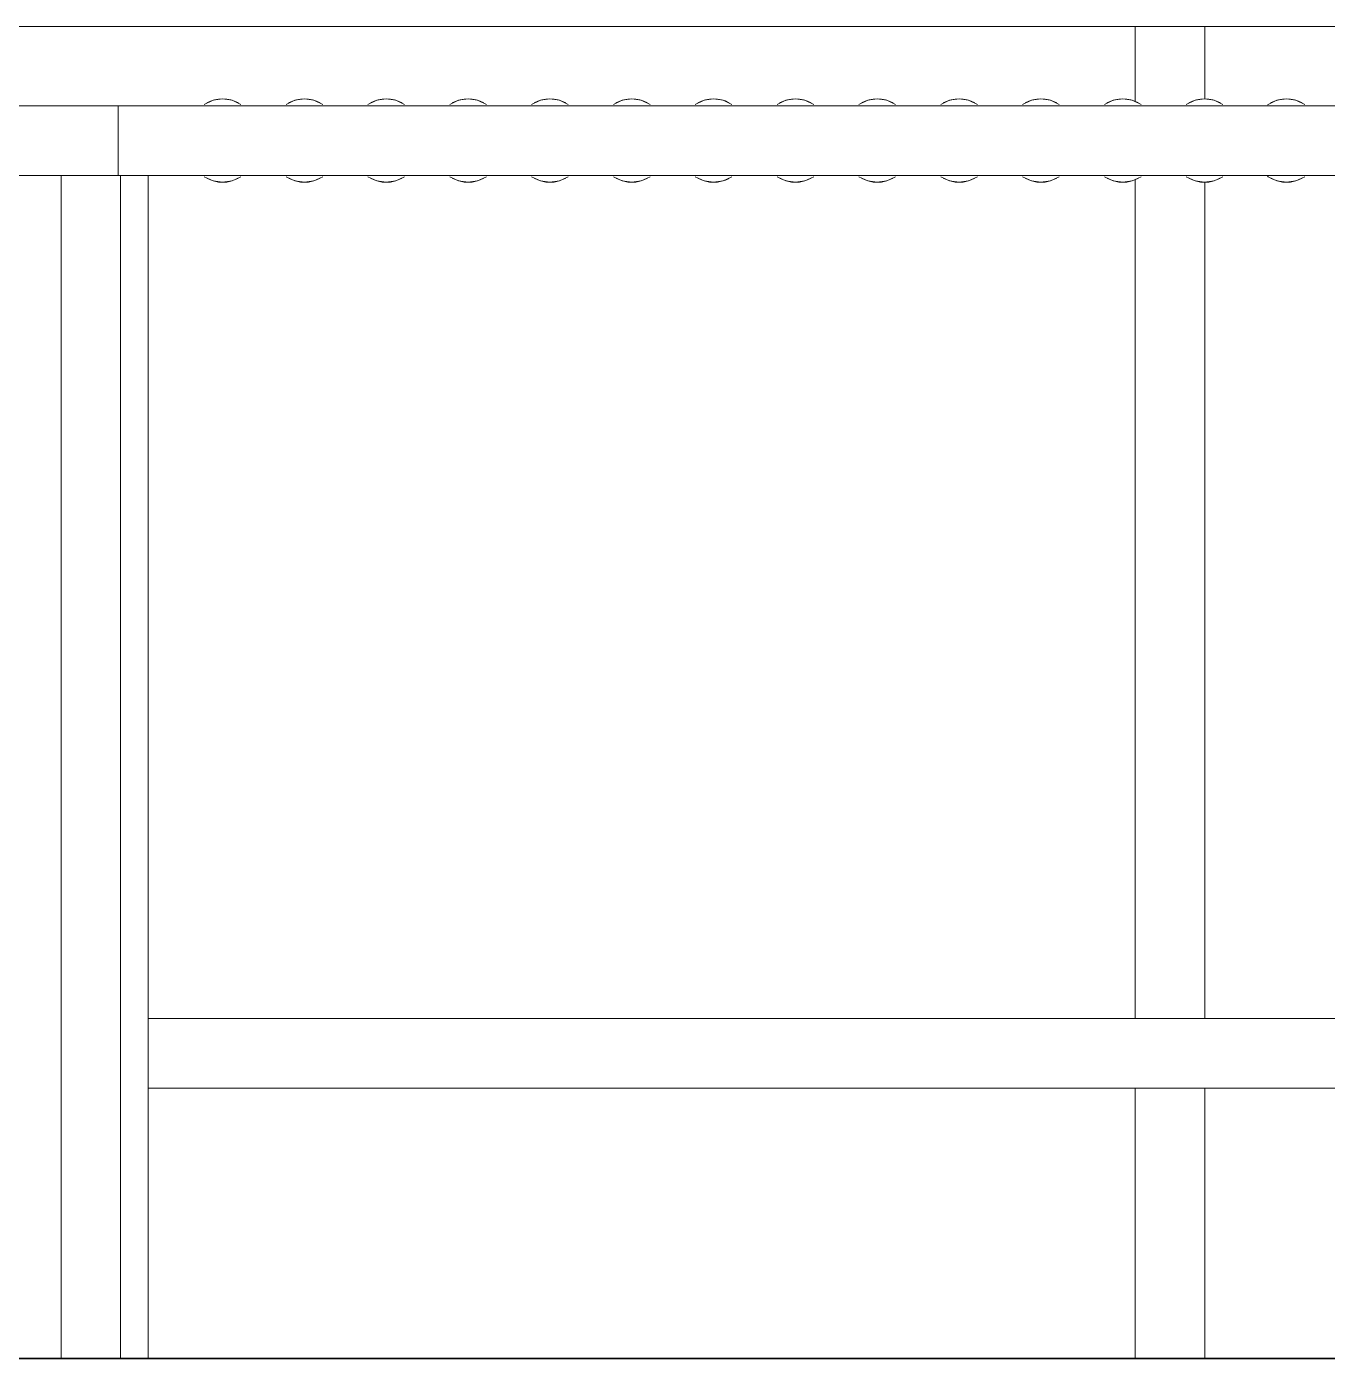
# Model space of a CAD drawing. Header units: centimetres. Extents: x -13467 to 3766, y -437 to 1921.
# Drawn here: x -4567.9 to -4474.4, y 94 to 189.7 of the extents above; entities that cross this region are included whole.
import ezdxf

# ---------------------------------------------------------------- set-up
doc = ezdxf.new("R2010")
doc.units = ezdxf.units.CM
doc.layers.add('A-FLOR', color=7, linetype='Continuous', lineweight=9)
doc.layers.add('M-EQPM', color=7, linetype='Continuous', lineweight=9)

# ---------------------------------------------------------------- blocks, each defined once
blk = doc.blocks.new('PQ_RVR_EST-01_ZZ_ZZ_MO_T_A_rvt-2-Sección 1-2')
at = {"layer": 'A-FLOR', "lineweight": 35}
blk.add_line((-3460.65, 94), (-4386.602, 94), dxfattribs=at)
blk = doc.blocks.new('EQ-04-002 - EQ-04-002_dwg_Agrupar_528-1534099-Sección 1-2')
at = {"layer": 'M-EQPM', "color": 251, "true_color": 0x666666}
for p, q in [((-3713.316, 184), (-4009.985, 184)), ((-3713.316, 184), (-4009.985, 184)), ((-4009.815, 179), (-3713.316, 179)), ((-4009.815, 179), (-3713.316, 179))]:
    blk.add_line(p, q, dxfattribs=at)
at = {"layer": 'M-EQPM', "color": 251, "true_color": 0x666666, "flags": 128}
blk.add_lwpolyline([(-4009.815, 179), (-3713.316, 179), (-3713.316, 184), (-4009.985, 184)], dxfattribs=at)
blk = doc.blocks.new('EQ-04-002 - EQ-04-002_dwg_Agrupar_1737-1534101-Sección 1-2')
at = {"layer": 'M-EQPM', "color": 251, "true_color": 0x666666}
for p, q in [((-3938.466, 184.398), (-3939.101, 184.098)), ((-3937.785, 184.5), (-3938.466, 184.398)), ((-3937.103, 184.398), (-3937.785, 184.5)), ((-3937.103, 184.398), (-3936.468, 184.098)), ((-3938.466, 178.602), (-3939.101, 178.902)), ((-3937.785, 178.5), (-3938.466, 178.602)), ((-3937.103, 178.602), (-3937.785, 178.5)), ((-3936.468, 178.902), (-3937.103, 178.602))]:
    blk.add_line(p, q, dxfattribs=at)
for start_param, end_param in [(5.836266, 6.730104), (5.836266, 6.730104), (5.836266, 6.730104), (5.836266, 6.730104), (5.836266, 6.730104), (5.836266, 6.730104), (5.836266, 6.730104), (5.836266, 6.730104), (5.836266, 6.730104), (5.836266, 6.730104), (5.836266, 6.730104), (5.836266, 6.730104), (5.836266, 6.730104), (5.836266, 6.730104), (5.836266, 6.730104), (5.836266, 6.730104), (5.836266, 6.730104), (5.836266, 6.730104), (5.836266, 6.730104), (5.836266, 6.730104), (5.836266, 6.730104), (5.836266, 6.730104), (5.836266, 6.730104), (5.836266, 6.730104), (5.836266, 6.730104), (2.694673, 3.588513), (2.694673, 3.588513), (2.694673, 3.588513), (2.694673, 3.588513), (2.694673, 3.588513), (2.694673, 3.588513), (2.694673, 3.588513), (2.694673, 3.588513), (2.694673, 3.588513), (2.694673, 3.588513), (2.694673, 3.588513), (2.694673, 3.588513), (2.694673, 3.588513), (2.694673, 3.588513), (2.694673, 3.588513), (2.694673, 3.588513), (2.694673, 3.588513), (2.694673, 3.588513), (2.694673, 3.588513), (2.694673, 3.588513), (2.694673, 3.588513), (2.694673, 3.588513), (2.694673, 3.588513), (2.694673, 3.588513), (2.694673, 3.588513)]:
    blk.add_ellipse((-3937.785, 181.5), major_axis=(0, 3), ratio=0.8777, start_param=start_param, end_param=end_param, dxfattribs=at)
blk = doc.blocks.new('EQ-04-002 - EQ-04-002_dwg_Agrupar_1737-1534102-Sección 1-2')
at = {"layer": 'M-EQPM', "color": 251, "true_color": 0x666666}
for p, q in [((-3991.392, 184.398), (-3992.027, 184.098)), ((-3990.71, 184.5), (-3991.392, 184.398)), ((-3990.029, 184.398), (-3990.71, 184.5)), ((-3990.029, 184.398), (-3989.393, 184.098)), ((-3991.392, 178.602), (-3992.027, 178.902)), ((-3990.71, 178.5), (-3991.392, 178.602)), ((-3990.029, 178.602), (-3990.71, 178.5)), ((-3989.393, 178.902), (-3990.029, 178.602))]:
    blk.add_line(p, q, dxfattribs=at)
for start_param, end_param in [(5.836266, 6.730104), (5.836266, 6.730104), (5.836266, 6.730104), (5.836266, 6.730104), (5.836266, 6.730104), (5.836266, 6.730104), (5.836266, 6.730104), (5.836266, 6.730104), (5.836266, 6.730104), (5.836266, 6.730104), (5.836266, 6.730104), (5.836266, 6.730104), (5.836266, 6.730104), (5.836266, 6.730104), (5.836266, 6.730104), (5.836266, 6.730104), (5.836266, 6.730104), (5.836266, 6.730104), (5.836266, 6.730104), (5.836266, 6.730104), (5.836266, 6.730104), (5.836266, 6.730104), (5.836266, 6.730104), (5.836266, 6.730104), (5.836266, 6.730104), (2.694673, 3.588513), (2.694673, 3.588513), (2.694673, 3.588513), (2.694673, 3.588513), (2.694673, 3.588513), (2.694673, 3.588513), (2.694673, 3.588513), (2.694673, 3.588513), (2.694673, 3.588513), (2.694673, 3.588513), (2.694673, 3.588513), (2.694673, 3.588513), (2.694673, 3.588513), (2.694673, 3.588513), (2.694673, 3.588513), (2.694673, 3.588513), (2.694673, 3.588513), (2.694673, 3.588513), (2.694673, 3.588513), (2.694673, 3.588513), (2.694673, 3.588513), (2.694673, 3.588513), (2.694673, 3.588513), (2.694673, 3.588513), (2.694673, 3.588513)]:
    blk.add_ellipse((-3990.71, 181.5), major_axis=(0, 3), ratio=0.8777, start_param=start_param, end_param=end_param, dxfattribs=at)
blk = doc.blocks.new('EQ-04-002 - EQ-04-002_dwg_Agrupar_1737-1534103-Sección 1-2')
at = {"layer": 'M-EQPM', "color": 251, "true_color": 0x666666}
for p, q in [((-4003.153, 184.398), (-4003.788, 184.098)), ((-4002.471, 184.5), (-4003.153, 184.398)), ((-4001.79, 184.398), (-4002.471, 184.5)), ((-4001.79, 184.398), (-4001.155, 184.098)), ((-4003.153, 178.602), (-4003.788, 178.902)), ((-4002.471, 178.5), (-4003.153, 178.602)), ((-4001.79, 178.602), (-4002.471, 178.5)), ((-4001.155, 178.902), (-4001.79, 178.602))]:
    blk.add_line(p, q, dxfattribs=at)
for start_param, end_param in [(5.836266, 6.730104), (5.836266, 6.730104), (5.836266, 6.730104), (5.836266, 6.730104), (5.836266, 6.730104), (5.836266, 6.730104), (5.836266, 6.730104), (5.836266, 6.730104), (5.836266, 6.730104), (5.836266, 6.730104), (5.836266, 6.730104), (5.836266, 6.730104), (5.836266, 6.730104), (5.836266, 6.730104), (5.836266, 6.730104), (5.836266, 6.730104), (5.836266, 6.730104), (5.836266, 6.730104), (5.836266, 6.730104), (5.836266, 6.730104), (5.836266, 6.730104), (5.836266, 6.730104), (5.836266, 6.730104), (5.836266, 6.730104), (5.836266, 6.730104), (2.694673, 3.588513), (2.694673, 3.588513), (2.694673, 3.588513), (2.694673, 3.588513), (2.694673, 3.588513), (2.694673, 3.588513), (2.694673, 3.588513), (2.694673, 3.588513), (2.694673, 3.588513), (2.694673, 3.588513), (2.694673, 3.588513), (2.694673, 3.588513), (2.694673, 3.588513), (2.694673, 3.588513), (2.694673, 3.588513), (2.694673, 3.588513), (2.694673, 3.588513), (2.694673, 3.588513), (2.694673, 3.588513), (2.694673, 3.588513), (2.694673, 3.588513), (2.694673, 3.588513), (2.694673, 3.588513), (2.694673, 3.588513), (2.694673, 3.588513)]:
    blk.add_ellipse((-4002.471, 181.5), major_axis=(0, 3), ratio=0.8777, start_param=start_param, end_param=end_param, dxfattribs=at)
blk = doc.blocks.new('EQ-04-002 - EQ-04-002_dwg_Agrupar_1737-1534108-Sección 1-2')
at = {"layer": 'M-EQPM', "color": 251, "true_color": 0x666666}
for p, q in [((-3973.75, 184.398), (-3974.385, 184.098)), ((-3973.068, 184.5), (-3973.75, 184.398)), ((-3972.387, 184.398), (-3973.068, 184.5)), ((-3972.387, 184.398), (-3971.752, 184.098)), ((-3973.75, 178.602), (-3974.385, 178.902)), ((-3973.068, 178.5), (-3973.75, 178.602)), ((-3972.387, 178.602), (-3973.068, 178.5)), ((-3971.752, 178.902), (-3972.387, 178.602))]:
    blk.add_line(p, q, dxfattribs=at)
for start_param, end_param in [(5.836266, 6.730104), (5.836266, 6.730104), (5.836266, 6.730104), (5.836266, 6.730104), (5.836266, 6.730104), (5.836266, 6.730104), (5.836266, 6.730104), (5.836266, 6.730104), (5.836266, 6.730104), (5.836266, 6.730104), (5.836266, 6.730104), (5.836266, 6.730104), (5.836266, 6.730104), (5.836266, 6.730104), (5.836266, 6.730104), (5.836266, 6.730104), (5.836266, 6.730104), (5.836266, 6.730104), (5.836266, 6.730104), (5.836266, 6.730104), (5.836266, 6.730104), (5.836266, 6.730104), (5.836266, 6.730104), (5.836266, 6.730104), (5.836266, 6.730104), (2.694673, 3.588513), (2.694673, 3.588513), (2.694673, 3.588513), (2.694673, 3.588513), (2.694673, 3.588513), (2.694673, 3.588513), (2.694673, 3.588513), (2.694673, 3.588513), (2.694673, 3.588513), (2.694673, 3.588513), (2.694673, 3.588513), (2.694673, 3.588513), (2.694673, 3.588513), (2.694673, 3.588513), (2.694673, 3.588513), (2.694673, 3.588513), (2.694673, 3.588513), (2.694673, 3.588513), (2.694673, 3.588513), (2.694673, 3.588513), (2.694673, 3.588513), (2.694673, 3.588513), (2.694673, 3.588513), (2.694673, 3.588513), (2.694673, 3.588513)]:
    blk.add_ellipse((-3973.068, 181.5), major_axis=(0, 3), ratio=0.8777, start_param=start_param, end_param=end_param, dxfattribs=at)
blk = doc.blocks.new('EQ-04-002 - EQ-04-002_dwg_Agrupar_1737-1534111-Sección 1-2')
at = {"layer": 'M-EQPM', "color": 251, "true_color": 0x666666}
for p, q in [((-3956.108, 184.398), (-3956.743, 184.098)), ((-3955.426, 184.5), (-3956.108, 184.398)), ((-3954.745, 184.398), (-3955.426, 184.5)), ((-3954.745, 184.398), (-3954.11, 184.098)), ((-3956.108, 178.602), (-3956.743, 178.902)), ((-3955.426, 178.5), (-3956.108, 178.602)), ((-3954.745, 178.602), (-3955.426, 178.5)), ((-3954.11, 178.902), (-3954.745, 178.602))]:
    blk.add_line(p, q, dxfattribs=at)
for start_param, end_param in [(5.836266, 6.730104), (5.836266, 6.730104), (5.836266, 6.730104), (5.836266, 6.730104), (5.836266, 6.730104), (5.836266, 6.730104), (5.836266, 6.730104), (5.836266, 6.730104), (5.836266, 6.730104), (5.836266, 6.730104), (5.836266, 6.730104), (5.836266, 6.730104), (5.836266, 6.730104), (5.836266, 6.730104), (5.836266, 6.730104), (5.836266, 6.730104), (5.836266, 6.730104), (5.836266, 6.730104), (5.836266, 6.730104), (5.836266, 6.730104), (5.836266, 6.730104), (5.836266, 6.730104), (5.836266, 6.730104), (5.836266, 6.730104), (5.836266, 6.730104), (2.694673, 3.588513), (2.694673, 3.588513), (2.694673, 3.588513), (2.694673, 3.588513), (2.694673, 3.588513), (2.694673, 3.588513), (2.694673, 3.588513), (2.694673, 3.588513), (2.694673, 3.588513), (2.694673, 3.588513), (2.694673, 3.588513), (2.694673, 3.588513), (2.694673, 3.588513), (2.694673, 3.588513), (2.694673, 3.588513), (2.694673, 3.588513), (2.694673, 3.588513), (2.694673, 3.588513), (2.694673, 3.588513), (2.694673, 3.588513), (2.694673, 3.588513), (2.694673, 3.588513), (2.694673, 3.588513), (2.694673, 3.588513), (2.694673, 3.588513)]:
    blk.add_ellipse((-3955.426, 181.5), major_axis=(0, 3), ratio=0.8777, start_param=start_param, end_param=end_param, dxfattribs=at)
blk = doc.blocks.new('EQ-04-002 - EQ-04-002_dwg_Agrupar_1737-1534112-Sección 1-2')
at = {"layer": 'M-EQPM', "color": 251, "true_color": 0x666666}
for p, q in [((-3985.511, 184.398), (-3986.146, 184.098)), ((-3984.829, 184.5), (-3985.511, 184.398)), ((-3984.148, 184.398), (-3984.829, 184.5)), ((-3984.148, 184.398), (-3983.513, 184.098)), ((-3985.511, 178.602), (-3986.146, 178.902)), ((-3984.829, 178.5), (-3985.511, 178.602)), ((-3984.148, 178.602), (-3984.829, 178.5)), ((-3983.513, 178.902), (-3984.148, 178.602))]:
    blk.add_line(p, q, dxfattribs=at)
for start_param, end_param in [(5.836266, 6.730104), (5.836266, 6.730104), (5.836266, 6.730104), (5.836266, 6.730104), (5.836266, 6.730104), (5.836266, 6.730104), (5.836266, 6.730104), (5.836266, 6.730104), (5.836266, 6.730104), (5.836266, 6.730104), (5.836266, 6.730104), (5.836266, 6.730104), (5.836266, 6.730104), (5.836266, 6.730104), (5.836266, 6.730104), (5.836266, 6.730104), (5.836266, 6.730104), (5.836266, 6.730104), (5.836266, 6.730104), (5.836266, 6.730104), (5.836266, 6.730104), (5.836266, 6.730104), (5.836266, 6.730104), (5.836266, 6.730104), (5.836266, 6.730104), (2.694673, 3.588513), (2.694673, 3.588513), (2.694673, 3.588513), (2.694673, 3.588513), (2.694673, 3.588513), (2.694673, 3.588513), (2.694673, 3.588513), (2.694673, 3.588513), (2.694673, 3.588513), (2.694673, 3.588513), (2.694673, 3.588513), (2.694673, 3.588513), (2.694673, 3.588513), (2.694673, 3.588513), (2.694673, 3.588513), (2.694673, 3.588513), (2.694673, 3.588513), (2.694673, 3.588513), (2.694673, 3.588513), (2.694673, 3.588513), (2.694673, 3.588513), (2.694673, 3.588513), (2.694673, 3.588513), (2.694673, 3.588513), (2.694673, 3.588513)]:
    blk.add_ellipse((-3984.829, 181.5), major_axis=(0, 3), ratio=0.8777, start_param=start_param, end_param=end_param, dxfattribs=at)
blk = doc.blocks.new('EQ-04-002 - EQ-04-002_dwg_Agrupar_1737-1534113-Sección 1-2')
at = {"layer": 'M-EQPM', "color": 251, "true_color": 0x666666}
for p, q in [((-3927.39, 184.055), (-3927.34, 184.098)), ((-3926.705, 184.398), (-3927.34, 184.098)), ((-3926.024, 184.5), (-3926.705, 184.398)), ((-3925.342, 184.398), (-3926.024, 184.5)), ((-3925.342, 184.398), (-3924.707, 184.098)), ((-3927.34, 178.902), (-3927.39, 178.945)), ((-3926.705, 178.602), (-3927.34, 178.902)), ((-3926.024, 178.5), (-3926.705, 178.602)), ((-3925.342, 178.602), (-3926.024, 178.5)), ((-3924.707, 178.902), (-3925.342, 178.602))]:
    blk.add_line(p, q, dxfattribs=at)
for start_param, end_param in [(5.836266, 6.730104), (5.836266, 6.730104), (5.836266, 6.730104), (5.836266, 6.730104), (5.836266, 6.730104), (5.836266, 6.730104), (5.836266, 6.730104), (5.836266, 6.730104), (5.836266, 6.730104), (5.836266, 6.730104), (5.836266, 6.730104), (5.836266, 6.730104), (5.836266, 6.730104), (5.836266, 6.730104), (5.836266, 6.730104), (5.836266, 6.730104), (5.836266, 6.730104), (5.836266, 6.730104), (5.836266, 6.730104), (5.836266, 6.730104), (5.836266, 6.730104), (5.836266, 6.730104), (5.836266, 6.730104), (5.836266, 6.730104), (5.836266, 6.730104), (2.694673, 3.588513), (2.694673, 3.588513), (2.694673, 3.588513), (2.694673, 3.588513), (2.694673, 3.588513), (2.694673, 3.588513), (2.694673, 3.588513), (2.694673, 3.588513), (2.694673, 3.588513), (2.694673, 3.588513), (2.694673, 3.588513), (2.694673, 3.588513), (2.694673, 3.588513), (2.694673, 3.588513), (2.694673, 3.588513), (2.694673, 3.588513), (2.694673, 3.588513), (2.694673, 3.588513), (2.694673, 3.588513), (2.694673, 3.588513), (2.694673, 3.588513), (2.694673, 3.588513), (2.694673, 3.588513), (2.694673, 3.588513), (2.694673, 3.588513)]:
    blk.add_ellipse((-3926.024, 181.5), major_axis=(0, 3), ratio=0.8777, start_param=start_param, end_param=end_param, dxfattribs=at)
blk = doc.blocks.new('EQ-04-002 - EQ-04-002_dwg_Agrupar_1737-1534114-Sección 1-2')
at = {"layer": 'M-EQPM', "color": 251, "true_color": 0x666666}
for p, q in [((-3932.586, 184.398), (-3933.221, 184.098)), ((-3931.904, 184.5), (-3932.586, 184.398)), ((-3931.223, 184.398), (-3931.904, 184.5)), ((-3931.223, 184.398), (-3930.588, 184.098)), ((-3932.586, 178.602), (-3933.221, 178.902)), ((-3931.904, 178.5), (-3932.586, 178.602)), ((-3931.223, 178.602), (-3931.904, 178.5)), ((-3930.588, 178.902), (-3931.223, 178.602))]:
    blk.add_line(p, q, dxfattribs=at)
for start_param, end_param in [(5.836266, 6.730104), (5.836266, 6.730104), (5.836266, 6.730104), (5.836266, 6.730104), (5.836266, 6.730104), (5.836266, 6.730104), (5.836266, 6.730104), (5.836266, 6.730104), (5.836266, 6.730104), (5.836266, 6.730104), (5.836266, 6.730104), (5.836266, 6.730104), (5.836266, 6.730104), (5.836266, 6.730104), (5.836266, 6.730104), (5.836266, 6.730104), (5.836266, 6.730104), (5.836266, 6.730104), (5.836266, 6.730104), (5.836266, 6.730104), (5.836266, 6.730104), (5.836266, 6.730104), (5.836266, 6.730104), (5.836266, 6.730104), (5.836266, 6.730104), (2.694673, 3.588513), (2.694673, 3.588513), (2.694673, 3.588513), (2.694673, 3.588513), (2.694673, 3.588513), (2.694673, 3.588513), (2.694673, 3.588513), (2.694673, 3.588513), (2.694673, 3.588513), (2.694673, 3.588513), (2.694673, 3.588513), (2.694673, 3.588513), (2.694673, 3.588513), (2.694673, 3.588513), (2.694673, 3.588513), (2.694673, 3.588513), (2.694673, 3.588513), (2.694673, 3.588513), (2.694673, 3.588513), (2.694673, 3.588513), (2.694673, 3.588513), (2.694673, 3.588513), (2.694673, 3.588513), (2.694673, 3.588513), (2.694673, 3.588513)]:
    blk.add_ellipse((-3931.904, 181.5), major_axis=(0, 3), ratio=0.8777, start_param=start_param, end_param=end_param, dxfattribs=at)
blk = doc.blocks.new('EQ-04-002 - EQ-04-002_dwg_Agrupar_1737-1534115-Sección 1-2')
at = {"layer": 'M-EQPM', "color": 251, "true_color": 0x666666}
for p, q in [((-3950.227, 184.398), (-3950.862, 184.098)), ((-3949.546, 184.5), (-3950.227, 184.398)), ((-3948.864, 184.398), (-3949.546, 184.5)), ((-3948.864, 184.398), (-3948.229, 184.098)), ((-3950.227, 178.602), (-3950.862, 178.902)), ((-3949.546, 178.5), (-3950.227, 178.602)), ((-3948.864, 178.602), (-3949.546, 178.5)), ((-3948.229, 178.902), (-3948.864, 178.602))]:
    blk.add_line(p, q, dxfattribs=at)
for start_param, end_param in [(5.836266, 6.730104), (5.836266, 6.730104), (5.836266, 6.730104), (5.836266, 6.730104), (5.836266, 6.730104), (5.836266, 6.730104), (5.836266, 6.730104), (5.836266, 6.730104), (5.836266, 6.730104), (5.836266, 6.730104), (5.836266, 6.730104), (5.836266, 6.730104), (5.836266, 6.730104), (5.836266, 6.730104), (5.836266, 6.730104), (5.836266, 6.730104), (5.836266, 6.730104), (5.836266, 6.730104), (5.836266, 6.730104), (5.836266, 6.730104), (5.836266, 6.730104), (5.836266, 6.730104), (5.836266, 6.730104), (5.836266, 6.730104), (5.836266, 6.730104), (2.694673, 3.588513), (2.694673, 3.588513), (2.694673, 3.588513), (2.694673, 3.588513), (2.694673, 3.588513), (2.694673, 3.588513), (2.694673, 3.588513), (2.694673, 3.588513), (2.694673, 3.588513), (2.694673, 3.588513), (2.694673, 3.588513), (2.694673, 3.588513), (2.694673, 3.588513), (2.694673, 3.588513), (2.694673, 3.588513), (2.694673, 3.588513), (2.694673, 3.588513), (2.694673, 3.588513), (2.694673, 3.588513), (2.694673, 3.588513), (2.694673, 3.588513), (2.694673, 3.588513), (2.694673, 3.588513), (2.694673, 3.588513), (2.694673, 3.588513)]:
    blk.add_ellipse((-3949.546, 181.5), major_axis=(0, 3), ratio=0.8777, start_param=start_param, end_param=end_param, dxfattribs=at)
blk = doc.blocks.new('EQ-04-002 - EQ-04-002_dwg_Agrupar_1737-1534117-Sección 1-2')
at = {"layer": 'M-EQPM', "color": 251, "true_color": 0x666666}
for p, q in [((-3979.63, 184.398), (-3980.265, 184.098)), ((-3978.949, 184.5), (-3979.63, 184.398)), ((-3978.267, 184.398), (-3978.949, 184.5)), ((-3978.267, 184.398), (-3977.632, 184.098)), ((-3979.63, 178.602), (-3980.265, 178.902)), ((-3978.949, 178.5), (-3979.63, 178.602)), ((-3978.267, 178.602), (-3978.949, 178.5)), ((-3977.632, 178.902), (-3978.267, 178.602))]:
    blk.add_line(p, q, dxfattribs=at)
for start_param, end_param in [(5.836266, 6.730104), (5.836266, 6.730104), (5.836266, 6.730104), (5.836266, 6.730104), (5.836266, 6.730104), (5.836266, 6.730104), (5.836266, 6.730104), (5.836266, 6.730104), (5.836266, 6.730104), (5.836266, 6.730104), (5.836266, 6.730104), (5.836266, 6.730104), (5.836266, 6.730104), (5.836266, 6.730104), (5.836266, 6.730104), (5.836266, 6.730104), (5.836266, 6.730104), (5.836266, 6.730104), (5.836266, 6.730104), (5.836266, 6.730104), (5.836266, 6.730104), (5.836266, 6.730104), (5.836266, 6.730104), (5.836266, 6.730104), (5.836266, 6.730104), (2.694673, 3.588513), (2.694673, 3.588513), (2.694673, 3.588513), (2.694673, 3.588513), (2.694673, 3.588513), (2.694673, 3.588513), (2.694673, 3.588513), (2.694673, 3.588513), (2.694673, 3.588513), (2.694673, 3.588513), (2.694673, 3.588513), (2.694673, 3.588513), (2.694673, 3.588513), (2.694673, 3.588513), (2.694673, 3.588513), (2.694673, 3.588513), (2.694673, 3.588513), (2.694673, 3.588513), (2.694673, 3.588513), (2.694673, 3.588513), (2.694673, 3.588513), (2.694673, 3.588513), (2.694673, 3.588513), (2.694673, 3.588513), (2.694673, 3.588513)]:
    blk.add_ellipse((-3978.949, 181.5), major_axis=(0, 3), ratio=0.8777, start_param=start_param, end_param=end_param, dxfattribs=at)
blk = doc.blocks.new('EQ-04-002 - EQ-04-002_dwg_Agrupar_1737-1534119-Sección 1-2')
at = {"layer": 'M-EQPM', "color": 251, "true_color": 0x666666}
for p, q in [((-3944.347, 184.398), (-3944.982, 184.098)), ((-3943.665, 184.5), (-3944.347, 184.398)), ((-3942.984, 184.398), (-3943.665, 184.5)), ((-3942.984, 184.398), (-3942.349, 184.098)), ((-3944.347, 178.602), (-3944.982, 178.902)), ((-3943.665, 178.5), (-3944.347, 178.602)), ((-3942.984, 178.602), (-3943.665, 178.5)), ((-3942.349, 178.902), (-3942.984, 178.602))]:
    blk.add_line(p, q, dxfattribs=at)
for start_param, end_param in [(5.836266, 6.730104), (5.836266, 6.730104), (5.836266, 6.730104), (5.836266, 6.730104), (5.836266, 6.730104), (5.836266, 6.730104), (5.836266, 6.730104), (5.836266, 6.730104), (5.836266, 6.730104), (5.836266, 6.730104), (5.836266, 6.730104), (5.836266, 6.730104), (5.836266, 6.730104), (5.836266, 6.730104), (5.836266, 6.730104), (5.836266, 6.730104), (5.836266, 6.730104), (5.836266, 6.730104), (5.836266, 6.730104), (5.836266, 6.730104), (5.836266, 6.730104), (5.836266, 6.730104), (5.836266, 6.730104), (5.836266, 6.730104), (5.836266, 6.730104), (2.694673, 3.588513), (2.694673, 3.588513), (2.694673, 3.588513), (2.694673, 3.588513), (2.694673, 3.588513), (2.694673, 3.588513), (2.694673, 3.588513), (2.694673, 3.588513), (2.694673, 3.588513), (2.694673, 3.588513), (2.694673, 3.588513), (2.694673, 3.588513), (2.694673, 3.588513), (2.694673, 3.588513), (2.694673, 3.588513), (2.694673, 3.588513), (2.694673, 3.588513), (2.694673, 3.588513), (2.694673, 3.588513), (2.694673, 3.588513), (2.694673, 3.588513), (2.694673, 3.588513), (2.694673, 3.588513), (2.694673, 3.588513), (2.694673, 3.588513)]:
    blk.add_ellipse((-3943.665, 181.5), major_axis=(0, 3), ratio=0.8777, start_param=start_param, end_param=end_param, dxfattribs=at)
blk = doc.blocks.new('EQ-04-002 - EQ-04-002_dwg_Agrupar_1737-1534121-Sección 1-2')
at = {"layer": 'M-EQPM', "color": 251, "true_color": 0x666666}
for p, q in [((-3997.272, 184.398), (-3997.907, 184.098)), ((-3996.591, 184.5), (-3997.272, 184.398)), ((-3995.909, 184.398), (-3996.591, 184.5)), ((-3995.909, 184.398), (-3995.274, 184.098)), ((-3997.272, 178.602), (-3997.907, 178.902)), ((-3996.591, 178.5), (-3997.272, 178.602)), ((-3995.909, 178.602), (-3996.591, 178.5)), ((-3995.274, 178.902), (-3995.909, 178.602))]:
    blk.add_line(p, q, dxfattribs=at)
for start_param, end_param in [(5.836266, 6.730104), (5.836266, 6.730104), (5.836266, 6.730104), (5.836266, 6.730104), (5.836266, 6.730104), (5.836266, 6.730104), (5.836266, 6.730104), (5.836266, 6.730104), (5.836266, 6.730104), (5.836266, 6.730104), (5.836266, 6.730104), (5.836266, 6.730104), (5.836266, 6.730104), (5.836266, 6.730104), (5.836266, 6.730104), (5.836266, 6.730104), (5.836266, 6.730104), (5.836266, 6.730104), (5.836266, 6.730104), (5.836266, 6.730104), (5.836266, 6.730104), (5.836266, 6.730104), (5.836266, 6.730104), (5.836266, 6.730104), (5.836266, 6.730104), (2.694673, 3.588513), (2.694673, 3.588513), (2.694673, 3.588513), (2.694673, 3.588513), (2.694673, 3.588513), (2.694673, 3.588513), (2.694673, 3.588513), (2.694673, 3.588513), (2.694673, 3.588513), (2.694673, 3.588513), (2.694673, 3.588513), (2.694673, 3.588513), (2.694673, 3.588513), (2.694673, 3.588513), (2.694673, 3.588513), (2.694673, 3.588513), (2.694673, 3.588513), (2.694673, 3.588513), (2.694673, 3.588513), (2.694673, 3.588513), (2.694673, 3.588513), (2.694673, 3.588513), (2.694673, 3.588513), (2.694673, 3.588513), (2.694673, 3.588513)]:
    blk.add_ellipse((-3996.591, 181.5), major_axis=(0, 3), ratio=0.8777, start_param=start_param, end_param=end_param, dxfattribs=at)
blk = doc.blocks.new('EQ-04-002 - EQ-04-002_dwg_Agrupar_529-1534125-Sección 1-2')
at = {"layer": 'M-EQPM', "color": 251, "true_color": 0x666666}
for p, q in [((-4007.825, 179), (-4009.815, 179)), ((-4009.815, 179), (-4007.825, 179)), ((-4007.825, 94), (-4007.825, 179))]:
    blk.add_line(p, q, dxfattribs=at)
at = {"layer": 'M-EQPM', "color": 251, "true_color": 0x666666, "flags": 128}
blk.add_lwpolyline([(-4007.825, 179), (-4007.825, 94), (-4007.825, 179), (-4009.815, 179)], dxfattribs=at)
blk = doc.blocks.new('EQ-04-002 - EQ-04-002_dwg_Agrupar_1737-1534126-Sección 1-2')
at = {"layer": 'M-EQPM', "color": 251, "true_color": 0x666666}
for p, q in [((-3967.869, 184.398), (-3968.504, 184.098)), ((-3967.188, 184.5), (-3967.869, 184.398)), ((-3966.506, 184.398), (-3967.188, 184.5)), ((-3966.506, 184.398), (-3965.871, 184.098)), ((-3967.869, 178.602), (-3968.504, 178.902)), ((-3967.188, 178.5), (-3967.869, 178.602)), ((-3966.506, 178.602), (-3967.188, 178.5)), ((-3965.871, 178.902), (-3966.506, 178.602))]:
    blk.add_line(p, q, dxfattribs=at)
for start_param, end_param in [(5.845027, 6.730104), (5.845027, 6.730104), (5.845027, 6.730104), (5.845027, 6.730104), (5.845027, 6.730104), (5.845027, 6.730104), (5.845027, 6.730104), (5.845027, 6.730104), (5.845027, 6.730104), (5.845027, 6.730104), (5.845027, 6.730104), (5.845027, 6.730104), (5.845027, 6.730104), (5.845027, 6.730104), (5.845027, 6.730104), (5.845027, 6.730104), (5.845027, 6.730104), (5.845027, 6.730104), (5.845027, 6.730104), (5.845027, 6.730104), (5.845027, 6.730104), (5.845027, 6.730104), (5.845027, 6.730104), (5.845027, 6.730104), (5.845027, 6.730104), (2.694673, 3.579751), (2.694673, 3.579751), (2.694673, 3.579751), (2.694673, 3.579751), (2.694673, 3.579751), (2.694673, 3.579751), (2.694673, 3.579751), (2.694673, 3.579751), (2.694673, 3.579751), (2.694673, 3.579751), (2.694673, 3.579751), (2.694673, 3.579751), (2.694673, 3.579751), (2.694673, 3.579751), (2.694673, 3.579751), (2.694673, 3.579751), (2.694673, 3.579751), (2.694673, 3.579751), (2.694673, 3.579751), (2.694673, 3.579751), (2.694673, 3.579751), (2.694673, 3.579751), (2.694673, 3.579751), (2.694673, 3.579751), (2.694673, 3.579751)]:
    blk.add_ellipse((-3967.188, 181.5), major_axis=(0, 3), ratio=0.8777, start_param=start_param, end_param=end_param, dxfattribs=at)
blk = doc.blocks.new('EQ-04-002 - EQ-04-002_dwg_Agrupar_1737-1534128-Sección 1-2')
at = {"layer": 'M-EQPM', "color": 251, "true_color": 0x666666}
for p, q in [((-3961.989, 184.398), (-3962.624, 184.098)), ((-3961.307, 184.5), (-3961.989, 184.398)), ((-3960.626, 184.398), (-3961.307, 184.5)), ((-3960.626, 184.398), (-3959.991, 184.098)), ((-3961.989, 178.602), (-3962.624, 178.902)), ((-3961.307, 178.5), (-3961.989, 178.602)), ((-3960.626, 178.602), (-3961.307, 178.5)), ((-3959.991, 178.902), (-3960.626, 178.602))]:
    blk.add_line(p, q, dxfattribs=at)
for start_param, end_param in [(5.836266, 6.730104), (5.836266, 6.730104), (5.836266, 6.730104), (5.836266, 6.730104), (5.836266, 6.730104), (5.836266, 6.730104), (5.836266, 6.730104), (5.836266, 6.730104), (5.836266, 6.730104), (5.836266, 6.730104), (5.836266, 6.730104), (5.836266, 6.730104), (5.836266, 6.730104), (5.836266, 6.730104), (5.836266, 6.730104), (5.836266, 6.730104), (5.836266, 6.730104), (5.836266, 6.730104), (5.836266, 6.730104), (5.836266, 6.730104), (5.836266, 6.730104), (5.836266, 6.730104), (5.836266, 6.730104), (5.836266, 6.730104), (5.836266, 6.730104), (2.694673, 3.588513), (2.694673, 3.588513), (2.694673, 3.588513), (2.694673, 3.588513), (2.694673, 3.588513), (2.694673, 3.588513), (2.694673, 3.588513), (2.694673, 3.588513), (2.694673, 3.588513), (2.694673, 3.588513), (2.694673, 3.588513), (2.694673, 3.588513), (2.694673, 3.588513), (2.694673, 3.588513), (2.694673, 3.588513), (2.694673, 3.588513), (2.694673, 3.588513), (2.694673, 3.588513), (2.694673, 3.588513), (2.694673, 3.588513), (2.694673, 3.588513), (2.694673, 3.588513), (2.694673, 3.588513), (2.694673, 3.588513), (2.694673, 3.588513)]:
    blk.add_ellipse((-3961.307, 181.5), major_axis=(0, 3), ratio=0.8777, start_param=start_param, end_param=end_param, dxfattribs=at)
blk = doc.blocks.new('EQ-04-002 - EQ-04-002_dwg_Agrupar_529-1534135-Sección 1-2')
at = {"layer": 'M-EQPM', "color": 251, "true_color": 0x666666}
for p, q in [((-4007.825, 118.418), (-3814.468, 118.418)), ((-4007.825, 118.418), (-3814.468, 118.418)), ((-3814.468, 118.418), (-4007.825, 118.418)), ((-4007.825, 113.418), (-3814.468, 113.418)), ((-3814.468, 113.418), (-4007.825, 113.418)), ((-4007.825, 113.418), (-3814.468, 113.418))]:
    blk.add_line(p, q, dxfattribs=at)
blk = doc.blocks.new('EQ-04-002 - EQ-04-002_dwg_Agrupar_1736-1534157-Sección 1-2')
for name in ['EQ-04-002 - EQ-04-002_dwg_Agrupar_528-1534099-Sección 1-2', 'EQ-04-002 - EQ-04-002_dwg_Agrupar_1737-1534103-Sección 1-2', 'EQ-04-002 - EQ-04-002_dwg_Agrupar_1737-1534121-Sección 1-2', 'EQ-04-002 - EQ-04-002_dwg_Agrupar_1737-1534102-Sección 1-2', 'EQ-04-002 - EQ-04-002_dwg_Agrupar_1737-1534112-Sección 1-2', 'EQ-04-002 - EQ-04-002_dwg_Agrupar_1737-1534117-Sección 1-2', 'EQ-04-002 - EQ-04-002_dwg_Agrupar_1737-1534108-Sección 1-2', 'EQ-04-002 - EQ-04-002_dwg_Agrupar_1737-1534126-Sección 1-2', 'EQ-04-002 - EQ-04-002_dwg_Agrupar_1737-1534128-Sección 1-2', 'EQ-04-002 - EQ-04-002_dwg_Agrupar_1737-1534111-Sección 1-2', 'EQ-04-002 - EQ-04-002_dwg_Agrupar_1737-1534115-Sección 1-2', 'EQ-04-002 - EQ-04-002_dwg_Agrupar_1737-1534119-Sección 1-2', 'EQ-04-002 - EQ-04-002_dwg_Agrupar_1737-1534101-Sección 1-2', 'EQ-04-002 - EQ-04-002_dwg_Agrupar_1737-1534114-Sección 1-2', 'EQ-04-002 - EQ-04-002_dwg_Agrupar_1737-1534113-Sección 1-2', 'EQ-04-002 - EQ-04-002_dwg_Agrupar_529-1534125-Sección 1-2', 'EQ-04-002 - EQ-04-002_dwg_Agrupar_529-1534135-Sección 1-2']:
    blk.add_blockref(name, (0, 0))
blk = doc.blocks.new('EQ-04-002 - EQ-04-002_dwg-1534096-Sección 1-2')
blk.add_blockref('EQ-04-002 - EQ-04-002_dwg_Agrupar_1736-1534157-Sección 1-2', (0, 0))
blk = doc.blocks.new('EQ-04-002 - EQ-04-002-1534158-Sección 1-2')
blk.add_blockref('EQ-04-002 - EQ-04-002_dwg-1534096-Sección 1-2', (0, 0))
blk = doc.blocks.new('EQ-04-007 - EQ-04-007_dwg_Agrupar_546-1539644-Sección 1-2')
at = {"layer": 'M-EQPM', "color": 136, "true_color": 0x007f7f}
for p, q in [((-4182.028, 179), (-4182.028, 184)), ((-4009.985, 184), (-4182.028, 184)), ((-4182.028, 179), (-4182.028, 184)), ((-4009.985, 179), (-4009.985, 184)), ((-4009.985, 184), (-4009.985, 179)), ((-4182.028, 179), (-4009.985, 179)), ((-4182.028, 179), (-4009.985, 179))]:
    blk.add_line(p, q, dxfattribs=at)
at = {"layer": 'M-EQPM', "color": 136, "true_color": 0x007f7f, "flags": 128}
blk.add_lwpolyline([(-4009.985, 184), (-4182.028, 184), (-4182.028, 179), (-4009.985, 179), (-4009.985, 184), (-4182.028, 184)], dxfattribs=at)
blk = doc.blocks.new('EQ-04-007 - EQ-04-007_dwg_Agrupar_590-1539647-Sección 1-2')
at = {"layer": 'M-EQPM', "color": 251, "true_color": 0x666666}
for p, q in [((-4181.305, 179), (-4181.305, 94)), ((-4181.305, 179), (-4181.305, 94)), ((-4181.305, 94), (-4181.305, 179)), ((-4177.055, 179), (-4177.055, 94)), ((-4177.055, 94), (-4177.055, 179)), ((-4177.055, 179), (-4177.055, 94))]:
    blk.add_line(p, q, dxfattribs=at)
blk = doc.blocks.new('EQ-04-007 - EQ-04-007_dwg_Agrupar_988-1539648-Sección 1-2')
blk.add_blockref('EQ-04-007 - EQ-04-007_dwg_Agrupar_590-1539647-Sección 1-2', (0, 0))
blk = doc.blocks.new('EQ-04-007 - EQ-04-007_dwg_Agrupar_590-1539651-Sección 1-2')
at = {"layer": 'M-EQPM', "color": 251, "true_color": 0x666666}
for p, q in [((-4014.065, 179), (-4014.065, 94)), ((-4014.065, 179), (-4014.065, 94)), ((-4014.065, 94), (-4014.065, 179)), ((-4009.985, 179), (-4009.815, 179)), ((-4009.815, 179), (-4009.985, 179)), ((-4009.815, 179), (-4009.985, 179)), ((-4009.815, 179), (-4009.815, 94)), ((-4009.815, 94), (-4009.815, 179)), ((-4009.815, 179), (-4009.815, 94))]:
    blk.add_line(p, q, dxfattribs=at)
blk = doc.blocks.new('EQ-04-007 - EQ-04-007_dwg_Agrupar_516-1539652-Sección 1-2')
blk.add_blockref('EQ-04-007 - EQ-04-007_dwg_Agrupar_590-1539651-Sección 1-2', (0, 0))
blk = doc.blocks.new('EQ-04-007 - EQ-04-007_dwg_Agrupar_520-1539653-Sección 1-2')
for name in ['EQ-04-007 - EQ-04-007_dwg_Agrupar_546-1539644-Sección 1-2', 'EQ-04-007 - EQ-04-007_dwg_Agrupar_988-1539648-Sección 1-2', 'EQ-04-007 - EQ-04-007_dwg_Agrupar_516-1539652-Sección 1-2']:
    blk.add_blockref(name, (0, 0))
blk = doc.blocks.new('EQ-04-007 - EQ-04-007_dwg-1539643-Sección 1-2')
blk.add_blockref('EQ-04-007 - EQ-04-007_dwg_Agrupar_520-1539653-Sección 1-2', (0, 0))
blk = doc.blocks.new('EQ-04-007 - EQ-04-007-1539654-Sección 1-2')
blk.add_blockref('EQ-04-007 - EQ-04-007_dwg-1539643-Sección 1-2', (0, 0))
blk = doc.blocks.new('EQ-05-014 - EQ-05-014_dwg_Agrupar_590-1555415-Sección 1-2')
at = {"layer": 'M-EQPM', "color": 251, "true_color": 0x666666}
for p, q in [((-3936.889, 189.684), (-3931.889, 189.684)), ((-3936.889, 189.684), (-3936.889, 184.297)), ((-3931.889, 189.684), (-3936.889, 189.684)), ((-3936.889, 184.297), (-3936.889, 189.684)), ((-3931.889, 189.684), (-3931.889, 184.498)), ((-3931.889, 184.498), (-3931.889, 189.684)), ((-3931.889, 189.684), (-3931.889, 184.498)), ((-3936.889, 178.703), (-3936.889, 118.418)), ((-3936.889, 178.703), (-3936.889, 118.418)), ((-3936.889, 118.418), (-3936.889, 178.703)), ((-3931.889, 178.502), (-3931.889, 118.418)), ((-3931.889, 118.418), (-3931.889, 178.502)), ((-3931.889, 178.502), (-3931.889, 118.418)), ((-3936.889, 113.418), (-3936.889, 94)), ((-3936.889, 113.418), (-3936.889, 94)), ((-3936.889, 94), (-3936.889, 113.418)), ((-3931.889, 113.418), (-3931.889, 94)), ((-3931.889, 94), (-3931.889, 113.418)), ((-3931.889, 113.418), (-3931.889, 94))]:
    blk.add_line(p, q, dxfattribs=at)
at = {"layer": 'M-EQPM', "color": 251, "true_color": 0x666666, "flags": 128}
blk.add_lwpolyline([(-3931.889, 189.684), (-3936.889, 189.684), (-3936.889, 184.297)], dxfattribs=at)
blk = doc.blocks.new('EQ-05-014 - EQ-05-014_dwg_Agrupar_327-1555416-Sección 1-2')
blk.add_blockref('EQ-05-014 - EQ-05-014_dwg_Agrupar_590-1555415-Sección 1-2', (0, 0))
blk = doc.blocks.new('EQ-05-014 - EQ-05-014_dwg_Agrupar_514-1555421-Sección 1-2')
at = {"layer": 'M-EQPM', "color": 1, "true_color": 0xff0000}
blk.add_line((-3709.123, 189.684), (-4297.089, 189.684), dxfattribs=at)
at = {"layer": 'M-EQPM', "color": 1, "true_color": 0xff0000, "flags": 128}
blk.add_lwpolyline([(-3709.123, 189.684), (-4297.089, 189.684)], close=True, dxfattribs=at)
blk.add_blockref('EQ-05-014 - EQ-05-014_dwg_Agrupar_327-1555416-Sección 1-2', (0, 0))
blk = doc.blocks.new('EQ-05-014 - EQ-05-014_dwg-1555392-Sección 1-2')
blk.add_blockref('EQ-05-014 - EQ-05-014_dwg_Agrupar_514-1555421-Sección 1-2', (0, 0))
blk = doc.blocks.new('EQ-05-014 - EQ-05-014-1555424-Sección 1-2')
blk.add_blockref('EQ-05-014 - EQ-05-014_dwg-1555392-Sección 1-2', (0, 0))
blk = doc.blocks.new('PQ_RVR_MEP-01_ZZ_ZZ_MO_T_A_rvt-2-Sección 1-2')
at = {"layer": 'M-EQPM', "lineweight": 9}
for name in ['EQ-05-014 - EQ-05-014-1555424-Sección 1-2', 'EQ-04-007 - EQ-04-007-1539654-Sección 1-2', 'EQ-04-002 - EQ-04-002-1534158-Sección 1-2']:
    blk.add_blockref(name, (0, 0), dxfattribs=at)

msp = doc.modelspace()

# ---------------------------------------------------------------- linework, layer by layer
at = {"layer": 'A-FLOR', "lineweight": 35}
msp.add_line((-4012.002, 94), (-4937.954, 94), dxfattribs=at)

# ---------------------------------------------------------------- block references
at = {"lineweight": 5}
for name in ['PQ_RVR_EST-01_ZZ_ZZ_MO_T_A_rvt-2-Sección 1-2', 'PQ_RVR_MEP-01_ZZ_ZZ_MO_T_A_rvt-2-Sección 1-2']:
    msp.add_blockref(name, (-551.352, 0), dxfattribs=at)

doc.saveas('drawing.dxf')
